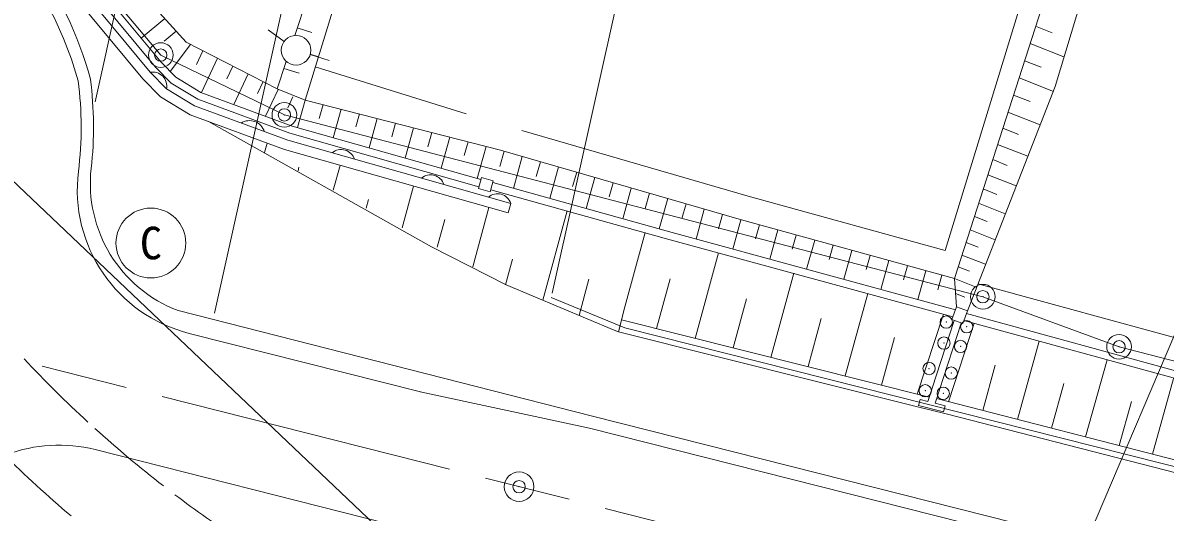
# Model space of a CAD drawing. Units: millimetres, scale not verified. Extents: x 40000 to 680000, y 20000 to 380000.
# Drawn here: x 152564 to 198812, y 290934 to 310760 of the extents above; entities that cross this region are included whole.
import ezdxf
from ezdxf.enums import TextEntityAlignment as Align

# ---------------------------------------------------------------- set-up
doc = ezdxf.new("R2010")
doc.units = ezdxf.units.MM
doc.header["$LTSCALE"] = 1000
doc.header["$PDMODE"] = 32
doc.header["$PDSIZE"] = 500
doc.linetypes.add('CHAIN', pattern=[18.5, 12, -1.5, 3.5, -1.5])
for name, color, linetype, lineweight in [('M-BGD', 7, 'Continuous', 13), ('M-BMK', 2, 'CHAIN', 13), ('M-BMK-OTRS', 5, 'Continuous', 13), ('M-BMK-ROW', 30, 'Continuous', 13), ('M-STR-HTXT', 7, 'Continuous', 13), ('M-STR-STR1', 1, 'Continuous', 13), ('M-STR-STRC', 7, 'Continuous', 13)]:
    doc.layers.add(name, color=color, linetype=linetype, lineweight=lineweight)
doc.styles.add('ＭＳ ゴシック', font='')
doc.styles.get('ＭＳ ゴシック').set_extended_font_data('MS Gothic')

msp = doc.modelspace()

# ---------------------------------------------------------------- linework, layer by layer
at = {"layer": 'M-BGD'}
for p, q in [((196565, 323329), (189911, 301534)), ((197545, 322975), (190278, 300395)), ((194352, 308181), (198741, 322685)), ((157419, 308488), (151360, 315810)), ((165293, 315483), (163575, 310247)), ((163989, 307631), (166227, 314899)), ((159178, 309972), (155375, 314197)), ((153916, 313817), (157935, 308960)), ((154154, 314001), (158158, 309162)), ((158316, 310929), (157354, 310133)), ((158773, 310422), (158284, 310017)), ((163141, 310004), (162497, 310479)), ((163676, 310554), (164268, 310369)), ((193568, 310618), (194241, 310353)), ((158535, 308781), (159356, 309881)), ((162865, 308081), (159178, 309972)), ((193344, 309922), (194716, 309383)), ((159855, 309625), (159600, 309076)), ((164198, 309472), (164962, 309237)), ((164203, 309489), (164530, 309387)), ((157935, 308960), (158571, 308318)), ((158158, 309162), (158758, 308555)), ((160441, 309324), (159795, 307932)), ((161061, 309006), (160824, 308495)), ((163231, 309196), (162865, 308081)), ((170512, 307079), (164401, 308970)), ((193120, 309226), (193793, 308962)), ((158137, 307763), (157419, 308488)), ((158758, 308555), (159777, 307938)), ((161682, 308688), (161105, 307447)), ((163136, 308907), (163745, 308717)), ((192896, 308530), (194292, 307982)), ((158571, 308318), (159646, 307667)), ((162290, 308376), (162071, 307902)), ((162899, 308064), (162392, 306972)), ((162865, 308081), (163989, 307631)), ((190769, 298988), (194352, 308181)), ((159646, 307667), (163376, 306288)), ((159777, 307938), (163469, 306573)), ((163497, 307757), (163294, 307321)), ((163989, 307631), (163679, 306514)), ((171909, 305601), (163989, 307631)), ((192672, 307834), (193345, 307570)), ((164719, 307444), (164564, 306886)), ((165449, 307257), (165128, 306103)), ((192448, 307138), (193751, 306626)), ((160080, 306760), (169110, 301680)), ((166193, 307066), (166047, 306540)), ((166912, 306882), (166581, 305692)), ((167657, 306691), (167504, 306137)), ((163376, 306288), (171029, 304119)), ((163469, 306573), (171110, 304408)), ((168378, 306506), (168037, 305279)), ((169125, 306314), (168964, 305734)), ((172768, 306393), (181934, 303735)), ((192238, 306485), (192869, 306237)), ((162352, 305511), (162453, 305883)), ((169847, 306129), (169497, 304865)), ((170590, 305939), (170435, 305382)), ((171317, 305752), (170956, 304452)), ((192027, 305831), (193250, 305351)), ((172054, 305559), (171881, 304935)), ((181662, 302773), (171909, 305601)), ((172786, 305347), (172426, 304052)), ((163705, 304767), (163744, 304909)), ((165134, 303982), (165407, 304985)), ((173519, 305134), (173351, 304529)), ((174252, 304921), (173897, 303642)), ((191830, 305217), (192422, 304984)), ((171008, 304046), (171132, 304487)), ((171132, 304487), (171612, 304353)), ((171489, 303912), (171612, 304353)), ((174987, 304708), (174824, 304122)), ((175722, 304495), (175371, 303232)), ((191632, 304603), (192780, 304153)), ((167915, 302453), (168376, 304143)), ((171008, 304046), (171489, 303911)), ((171512, 303995), (178776, 301973)), ((171593, 304284), (178857, 302262)), ((176458, 304282), (176301, 303714)), ((177198, 304067), (176852, 302820)), ((177936, 303853), (177765, 303236)), ((191447, 304027), (192003, 303808)), ((166461, 303252), (166555, 303595)), ((172319, 303442), (172210, 303057)), ((178674, 303639), (178332, 302408)), ((179414, 303425), (179248, 302826)), ((181934, 303735), (189911, 301534)), ((191261, 303450), (192338, 303027)), ((170782, 300877), (171437, 303276)), ((173611, 299521), (174597, 303136)), ((180154, 303210), (179818, 302000)), ((180895, 302995), (180734, 302415)), ((169340, 301670), (169644, 302786)), ((181637, 302780), (181307, 301594)), ((190278, 300395), (181662, 302773)), ((182382, 302574), (182224, 302003)), ((191087, 302909), (191609, 302704)), ((176939, 299258), (177758, 302262)), ((178855, 302262), (190325, 299136)), ((183128, 302368), (182800, 301187)), ((183875, 302162), (183717, 301591)), ((190912, 302367), (191923, 301971)), ((169110, 301680), (172128, 300139)), ((178776, 301973), (190220, 298853)), ((184623, 301956), (184296, 300779)), ((185372, 301749), (185213, 301177)), ((186121, 301542), (185796, 300370)), ((190749, 301859), (191239, 301667)), ((172110, 300148), (172391, 301179)), ((179787, 297976), (180734, 301447)), ((186872, 301335), (186713, 300763)), ((187622, 301128), (187298, 299961)), ((190585, 301350), (191534, 300978)), ((182853, 297206), (183783, 300615)), ((188375, 300920), (188216, 300347)), ((189127, 300713), (188804, 299550)), ((190431, 300873), (190891, 300692)), ((175081, 298906), (175480, 300370)), ((178222, 298369), (178773, 300385)), ((189777, 300533), (189613, 299943)), ((190278, 300395), (191167, 300046)), ((190278, 300395), (190366, 299249)), ((201304, 297433), (191234, 300180)), ((172128, 300139), (176510, 298309)), ((185858, 296452), (186769, 299794)), ((190324, 299792), (190698, 299645)), ((176939, 299258), (176683, 298240)), ((181320, 297591), (181862, 299576)), ((190366, 299249), (190176, 298735)), ((190366, 299249), (190805, 299086)), ((158853, 299102), (175627, 294825)), ((184356, 296829), (184889, 298784)), ((188775, 295720), (189831, 298959)), ((190805, 299086), (190615, 298572)), ((190769, 298988), (200649, 296273)), ((176683, 298240), (176510, 298309)), ((176805, 298725), (189262, 295598)), ((189204, 295422), (190272, 298699)), ((189495, 295344), (190553, 298595)), ((190042, 295410), (191078, 298592)), ((190176, 298735), (190615, 298572)), ((190664, 298705), (200569, 295984)), ((176683, 298240), (188787, 295201)), ((187330, 296083), (187855, 298007)), ((192831, 294693), (193710, 297862)), ((195593, 293982), (196458, 297100)), ((191424, 295055), (191934, 296893)), ((194212, 294337), (194715, 296150)), ((198304, 293285), (199155, 296352)), ((189557, 295535), (211598, 289864)), ((188787, 295201), (189947, 294919)), ((188829, 295260), (188891, 295502)), ((188829, 295260), (189840, 295003)), ((188891, 295502), (189204, 295422)), ((189496, 295348), (189901, 295245)), ((189840, 295003), (189901, 295245)), ((196949, 293633), (197444, 295421)), ((225542, 282205), (175628, 294825)), ((189947, 294919), (212201, 289193))]:
    msp.add_line(p, q, dxfattribs=at)
for points in [[(143406, 325819), (151667, 316067), (157715, 308758), (158386, 308080), (159517, 307394), (163286, 306002), (172319, 303442)], [(151741, 314781), (151981, 314528), (152214, 314269), (152441, 314005), (152661, 313735), (152874, 313459), (153081, 313179), (153281, 312893), (153473, 312603), (153659, 312308), (153837, 312008), (154008, 311705), (154171, 311397), (154327, 311086), (154475, 310770), (154616, 310452), (154750, 310130), (154875, 309805), (154993, 309477), (155103, 309146), (155205, 308813), (155299, 308478)], [(172210, 303057), (163162, 305621), (159343, 307033), (158137, 307763)], [(173951, 299625), (176930, 298404), (227233, 285689), (232097, 284444), (238258, 283001), (249518, 280636), (260129, 278712), (271872, 276965), (283368, 275601), (292728, 274734), (303742, 273996), (329484, 272550)]]:
    msp.add_lwpolyline(points, dxfattribs=at)
for centre, radius in [((163624, 309649), 600), ((157749, 301839), 1414), ((172654, 291966), 600)]:
    msp.add_circle(centre, radius, dxfattribs=at)
for centre, radius, start, end in [((140426, 306536), 15000, 353.5889, 7.4352), ((157814, 308188), 580, 349.3732, 100.0055), ((161739, 306169), 629, 16.7844, 122.6426), ((165455, 305059), 566, 18.1013, 130.2527), ((160797, 304247), 5500, 173.5991, 249.2985), ((169069, 304035), 566, 18.1013, 130.2527), ((171779, 303267), 566, 18.1013, 130.2527), ((187760, 329986), 48100, 223.0686, 227.3969), ((187760, 329986), 48100, 227.85, 232.1616), ((187760, 329986), 51400, 225.5559, 229.6987), ((187760, 329986), 48100, 232.8632, 236.6315)]:
    msp.add_arc(centre, radius, start, end, dxfattribs=at)
for p in [(189950, 298637), (190778, 298445), (189857, 297785), (190527, 297648), (189254, 296753), (190152, 296569), (189098, 295854), (189827, 295748), (172654, 291966)]:
    msp.add_point(p, dxfattribs=at)
at = {"layer": 'M-BMK'}
msp.add_line((122329, 304689), (224671, 278816), dxfattribs=at)
at = {"layer": 'M-BMK-OTRS'}
for p, q in [((143318, 327147), (158149, 309454)), ((158149, 309454), (163152, 307029)), ((163152, 307029), (191432, 299664)), ((191432, 299664), (196945, 297635)), ((196945, 297635), (219454, 291745))]:
    msp.add_line(p, q, dxfattribs=at)
at = {"layer": 'M-BMK-ROW'}
for p, q in [((143318, 327147), (158149, 309454)), ((158149, 309454), (163152, 307029)), ((163152, 307029), (191432, 299664)), ((191432, 299664), (196945, 297635)), ((196945, 297635), (219454, 291745))]:
    msp.add_line(p, q, dxfattribs=at)
for centre in [(158149, 309454), (163152, 307029), (191432, 299664), (196945, 297635)]:
    msp.add_circle(centre, 500, dxfattribs=at)
for p in [(158149, 309454), (163152, 307029), (191432, 299664), (196945, 297635)]:
    msp.add_point(p, dxfattribs=at)
at = {"layer": 'M-STR-HTXT'}
for p, q in [((161353, 333932), (155495, 307560)), ((167762, 332508), (160318, 298998)), ((180621, 329652), (173993, 299813))]:
    msp.add_line(p, q, dxfattribs=at)
at = {"layer": 'M-STR-STR1'}
msp.add_line((145638, 310554), (168562, 288772), dxfattribs=at)
at = {"layer": 'M-STR-STRC'}
for p, q in [((195709, 289941), (214264, 333558)), ((159297, 298179), (168658, 295813)), ((168656, 295813), (175504, 294340)), ((225418, 281721), (175504, 294340)), ((155497, 293467), (167307, 290481))]:
    msp.add_line(p, q, dxfattribs=at)
msp.add_lwpolyline([(154804, 308412), (154536, 309283), (154216, 310127), (153846, 310942), (153428, 311726), (152966, 312474), (152461, 313185), (151917, 313857), (151336, 314487)], dxfattribs=at)
for centre, radius, start, end in [((140426, 306536), 14500, 352.8843, 7.4352), ((160768, 303996), 6000, 172.8843, 255.8121), ((154027, 287650), 6000, 75.8121, 145.4695)]:
    msp.add_arc(centre, radius, start, end, dxfattribs=at)

# ---------------------------------------------------------------- texts
at = {"layer": 'M-BGD', "style": 'ＭＳ ゴシック'}
msp.add_text('C', height=1320, dxfattribs=at).set_placement((157749, 301839), align=Align.MIDDLE_CENTER)

doc.saveas('drawing.dxf')
